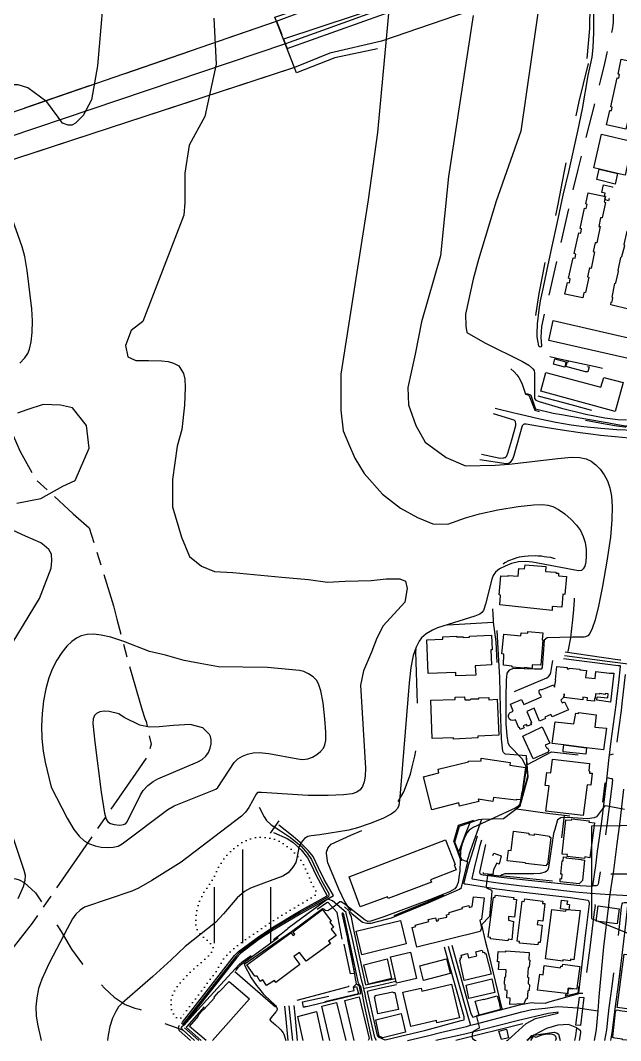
# Model space of a CAD drawing. Header units: millimetres. Extents: x 198785 to 203305, y 542885 to 545889.
# Drawn here: x 200051 to 200371, y 542885 to 543429 of the extents above; entities that cross this region are included whole.
import ezdxf

# ---------------------------------------------------------------- set-up
doc = ezdxf.new("R2010")
doc.units = ezdxf.units.MM
for name, pattern in [('DOTTED_25K', [2.5, 0, -2.5]), ('FENCE_25K', [54.3, 28.7, -9.2, -16.4]), ('HIDDEN_BULD_25K', [28.8, 18.4, -10.4]), ('HIDDEN_EMBANKMENT_25K', [28.8, 18.4, -10.4]), ('HIDDEN_EMD_25K', [50.97, 33.12, -5.36, 7.13, -5.36]), ('HIDDEN_IN_25K', [56.5, 36.5, -20]), ('HIDDEN_SORO_25K', [40.1, 25.4, -14.7])]:
    doc.linetypes.add(name, pattern=pattern)
for name, color, linetype in [('A0013114', 253, 'Continuous'), ('A0013117', 253, 'Continuous'), ('A0013118', 253, 'Continuous'), ('A0023119', 253, 'Continuous'), ('A0023214', 253, 'Continuous'), ('A0023217', 253, 'Continuous'), ('A0033324', 253, 'Continuous'), ('A0043325', 253, 'Continuous'), ('A0110020', 253, 'Continuous'), ('B0014111', 253, 'Continuous'), ('B0014112', 253, 'Continuous'), ('B0014113', 253, 'Continuous'), ('B0014115', 253, 'Continuous'), ('B0014116', 253, 'Continuous'), ('B0014611', 253, 'Continuous'), ('B0024120', 253, 'Continuous'), ('C0062243', 253, 'Continuous'), ('C0076117', 253, 'Continuous'), ('C0523121', 253, 'Continuous'), ('D0015212', 253, 'Continuous'), ('D0025111', 253, 'Continuous'), ('E0022112', 253, 'Continuous'), ('F0017111', 253, 'Continuous'), ('F0017114', 253, 'Continuous'), ('F0037222', 253, 'Continuous'), ('F0037223', 253, 'Continuous'), ('F0047224', 253, 'Continuous'), ('G0018117', 253, 'Continuous')]:
    doc.layers.add(name, color=color, linetype=linetype)

# ---------------------------------------------------------------- blocks, each defined once
blk = doc.blocks.new('B0014611')
at = {"layer": 'B0014611'}
blk.add_lwpolyline([(-30.95, -23.84), (0, -36.34), (31.55, -23.84), (31.55, 26.16), (-30.95, 25.41)], close=True, dxfattribs=at)
for points in [[(0, 15.91), (0, -17.6)], [(-20.65, 0), (19.64, 0)]]:
    blk.add_lwpolyline(points, dxfattribs=at)
blk = doc.blocks.new('D0015212')
at = {"layer": 'D0015212'}
for p, q in [((-0.39, -20.29), (-0.39, 29.71)), ((-15.39, -20.29), (-15.39, 9.71)), ((14.61, -20.29), (14.61, 9.71))]:
    blk.add_line(p, q, dxfattribs=at)

msp = doc.modelspace()

# ---------------------------------------------------------------- linework, layer by layer
at = {"layer": 'A0013114'}
for points in [[(200372.14, 543460.86), (200370.39, 543461.26), (200368.64, 543461.17), (200365.6, 543460.64), (200289.58, 543434.02), (200243.44, 543418.34), (200216, 543411.79), (200197.13, 543404.3), (200000, 543339.63)], [(200000, 543364.19), (200187.49, 543428.95), (200271.75, 543460.63)], [(200355.75, 542967.72), (200356.09, 542967.77), (200357.61, 542978.71), (200358.59, 542986.26), (200359.49, 542992.18), (200360.87, 543002.19), (200363.36, 543022.73), (200364.59, 543034.6), (200365.9, 543045.01), (200366.92, 543052.8), (200368.63, 543065.52), (200368.72, 543066.28), (200369.88, 543076.31), (200370.8, 543084.71), (200370.85, 543085.14)], [(200348.34, 542910.22), (200348.56, 542910.81), (200352.01, 542939.72), (200354.28, 542958.28), (200354.24, 542958.81), (200354.17, 542959.15), (200353.97, 542959.57), (200353.71, 542959.86)], [(200375.16, 542959.09), (200374.72, 542958.93), (200373.26, 542945.74), (200371.5, 542930.83), (200369.62, 542915.16), (200368.49, 542907.31), (200367.77, 542902.32), (200366.43, 542890.68), (200365.58, 542885.31)], [(200346.54, 542885.31), (200347.02, 542887.92), (200347.58, 542892.18)]]:
    msp.add_lwpolyline(points, dxfattribs=at)
at = {"layer": 'A0013117'}
for points in [[(200341.38, 543092.57), (200360.75, 543089.79), (200370.51, 543088.35), (200370.98, 543088.35)], [(200370.85, 543085.14), (200369.6, 543085.18), (200340.47, 543088.83)], [(200353.71, 542959.86), (200353.51, 542960.1), (200344.15, 542961.38), (200328.62, 542963.25), (200314.64, 542964.79), (200304.87, 542966.07), (200288.24, 542968.64), (200287.82, 542968.71), (200287.35, 542969.11), (200289.94, 542979.37), (200292.61, 542987.74), (200294.58, 542994.41)], [(200298.89, 542989.82), (200295.62, 542975.09), (200295.78, 542974.47), (200296.11, 542974.24), (200296.34, 542974.08), (200296.73, 542973.92), (200297.67, 542973.71), (200308.85, 542972.35), (200321.84, 542970.89), (200339.03, 542969.02), (200349.42, 542967.96), (200355.75, 542967.72)], [(200238.42, 542885.31), (200234.42, 542904.28), (200233.09, 542910.92), (200232.44, 542914.15), (200231.38, 542915.6), (200231.16, 542915.94), (200225.96, 542940.84), (200223.31, 542952.51), (200223.13, 542952.95), (200222.71, 542953.59)], [(200226.09, 542953.74), (200226.8, 542952.52), (200227.21, 542951.35), (200227.51, 542950.12), (200228.93, 542942.76), (200233.72, 542920.65), (200234.94, 542914.98), (200241.59, 542916.46), (200250.72, 542918.48)], [(200251.48, 542915.06), (200242.35, 542913.04), (200235.77, 542911.57), (200241.09, 542888.03), (200241.6, 542887.31), (200245.29, 542885.79), (200245.42, 542885.76), (200267.17, 542890.94), (200285.93, 542895.94), (200287.51, 542896.42), (200287.58, 542896.82), (200287.45, 542897.97), (200279.39, 542926.77), (200277.04, 542935.14)], [(200280.89, 542936.21), (200283.24, 542927.85), (200291.09, 542899.79), (200292.12, 542897.8), (200293.33, 542898.16), (200293.84, 542898.26), (200317.78, 542904.5), (200320.59, 542905.02), (200322.5, 542905.51), (200324.11, 542905.57), (200324.77, 542905.53), (200330.72, 542905.33), (200333.38, 542906.07), (200348.04, 542910.17), (200348.34, 542910.22)], [(200193.76, 542885.31), (200192.43, 542898.52), (200191.94, 542903.61)], [(200196.72, 542904.07), (200197.21, 542898.99), (200198.58, 542885.31)], [(200337.61, 542900.47), (200332.34, 542899.84), (200315.75, 542895.83), (200287.87, 542888.68), (200272.49, 542885.31)], [(200141.63, 542885.31), (200135.63, 542890.76), (200135.4, 542891.72), (200135.34, 542891.98), (200135.41, 542892.76), (200135.84, 542893.5)], [(200138.52, 542892.18), (200146.09, 542885.31)], [(200347.58, 542892.18), (200343.07, 542893.96)]]:
    msp.add_lwpolyline(points, dxfattribs=at)
at = {"layer": 'A0013118'}
for points in [[(200304.12, 543222.62), (200314.16, 543220.13), (200315.73, 543219.75), (200320.42, 543218.61), (200327.84, 543216.82), (200336.31, 543215.11), (200344.53, 543213.67), (200351.34, 543212.73), (200360.27, 543211.84), (200368.81, 543211.27), (200378.23, 543210.77), (200380.16, 543210.72), (200381.27, 543210.72), (200381.75, 543210.73), (200382.79, 543210.82), (200383.35, 543210.92), (200383.67, 543210.97), (200383.93, 543211.05), (200386.32, 543211.93), (200386.67, 543212.11)], [(200296.74, 543198.04), (200306.76, 543195.98), (200308.31, 543196.04), (200308.64, 543196.08), (200309.19, 543196.19), (200309.53, 543196.29), (200309.78, 543196.55), (200310.03, 543196.8), (200310.28, 543197.15), (200310.78, 543198.54), (200312.84, 543205.69), (200315.02, 543213.33), (200315.1, 543213.77), (200315.1, 543214.23), (200314.96, 543215.24), (200314.85, 543215.49), (200314.64, 543215.68), (200314.41, 543215.91), (200314.14, 543216.14), (200303.11, 543219.48)], [(200375.36, 543206.61), (200367.98, 543207.28), (200360.17, 543208.06), (200355.01, 543208.68), (200349.39, 543209.46), (200343.22, 543210.36), (200335.18, 543211.62), (200326.66, 543212.98), (200320.62, 543214.07), (200319.87, 543214.05), (200319.43, 543213.98), (200319.11, 543213.84), (200318.73, 543213.5), (200318.42, 543213.06), (200317.2, 543208.72), (200313.95, 543197.3), (200313.39, 543195.77), (200312.34, 543194.03), (200311.96, 543193.5), (200311.54, 543193.25), (200311.18, 543193.08), (200310.53, 543192.9), (200309.82, 543192.81), (200295.82, 543195.03)], [(200310.13, 542885.31), (200310.76, 542885.57), (200312.74, 542887.24), (200320.62, 542894.46), (200325.62, 542897.1), (200337.41, 542899.86), (200337.61, 542900.47)], [(200343.07, 542893.96), (200337.52, 542893.45), (200331.42, 542891.8), (200324.6, 542888.26), (200320.86, 542885.31)]]:
    msp.add_lwpolyline(points, dxfattribs=at)
at = {"layer": 'A0023119', "linetype": 'HIDDEN_SORO_25K', "flags": 128}
for points in [[(200042.07, 542972.29), (200044.82, 542972.13), (200046.21, 542971.91), (200048.55, 542971.48), (200050.32, 542971), (200052.97, 542969.53), (200059.12, 542964.08), (200065.32, 542954.78), (200072.69, 542943.56), (200078.33, 542934), (200084.18, 542926.03), (200090.38, 542919.07), (200095.92, 542913.31), (200101.04, 542908.38), (200106.84, 542904.61), (200112, 542902.63), (200114.25, 542902.11), (200116.2, 542901.46), (200119.27, 542900.38), (200121.96, 542898.56), (200126.6, 542894.89), (200135.4, 542891.72)], [(200155.88, 542913.05), (200167.42, 542925.7), (200169.26, 542927.34), (200174.58, 542930.96), (200190, 542942.21), (200193.62, 542945.16)], [(200135.4, 542891.72), (200137.73, 542890.88)]]:
    msp.add_lwpolyline(points, dxfattribs=at)
at = {"layer": 'A0023214'}
for points in [[(200386.36, 543487.55), (200371.15, 543481.49), (200192.26, 543416.76), (200000, 543351.91), (200000, 543351.91)], [(200372.36, 543019.32), (200370.41, 543002.09), (200368.85, 542990.23), (200367.03, 542976.03), (200365.73, 542966.96), (200365.21, 542963.29), (200364.66, 542959.47), (200364.35, 542957.26), (200361.76, 542935.27), (200359.36, 542908.63), (200358.68, 542901.09), (200357.81, 542891.37), (200357.7, 542890.2), (200356.86, 542885.31)]]:
    msp.add_lwpolyline(points, dxfattribs=at)
at = {"layer": 'A0023217'}
for points in [[(200340.93, 543090.7), (200365.18, 543087.48), (200370.91, 543086.71), (200381.35, 543085.31)], [(200296.73, 542992.11), (200295.75, 542988.78), (200292.78, 542977.23), (200291.56, 542971.79), (200291.8, 542971.59), (200292.01, 542971.56), (200297.13, 542970.75), (200299.4, 542970.36), (200306.86, 542969.21), (200318.24, 542967.84), (200325.23, 542967.07), (200346.78, 542964.67), (200354.76, 542963.9), (200365.21, 542963.29), (200375.67, 542962.69), (200404.86, 542959.16), (200405.22, 542959.12), (200408.62, 542958.64)], [(200224.57, 542953.67), (200217.33, 542959.88), (200215.34, 542960.62), (200214.85, 542960.7), (200214.74, 542960.64), (200214.57, 542960.57), (200193.62, 542945.16)], [(200234.06, 542913), (200233.7, 542914.47), (200233.67, 542914.56), (200232.73, 542917.67), (200227.45, 542941.8), (200224.7, 542953.12), (200224.57, 542953.67)], [(200278.97, 542935.68), (200281.31, 542927.31), (200289.77, 542897.09), (200290.93, 542893.53)], [(200155.88, 542913.05), (200148.55, 542905.12), (200138.23, 542893.48), (200137.21, 542892.83)], [(200251.1, 542916.77), (200241.97, 542914.75), (200235.35, 542913.28), (200234.06, 542913)], [(200240.87, 542885.31), (200239.85, 542887), (200236.87, 542900.11), (200235.09, 542907.93), (200234.55, 542910.95), (200234.48, 542911.27), (200234.06, 542913)], [(200196.17, 542885.31), (200194.82, 542898.75), (200194.33, 542903.84)], [(200290.93, 542893.53), (200293.37, 542894.11), (200318.33, 542900.7), (200323.5, 542901.9), (200330.77, 542902.68), (200337.44, 542903.47), (200348.03, 542902.76), (200358.68, 542901.09)], [(200143.86, 542885.31), (200137.73, 542890.88), (200136.98, 542891.56), (200136.85, 542892.09), (200136.87, 542892.3), (200137.21, 542892.83)], [(200257.3, 542885.31), (200267.96, 542887.79), (200275.66, 542889.72), (200288.76, 542892.83), (200290.93, 542893.53)]]:
    msp.add_lwpolyline(points, dxfattribs=at)
at = {"layer": 'A0033324', "linetype": 'HIDDEN_IN_25K', "flags": 128}
for points in [[(200366.94, 543038.09), (200364.96, 543037.51), (200365.9, 543045.01), (200366.92, 543052.8), (200368.63, 543065.52), (200368.72, 543066.28), (200369.88, 543076.31), (200370.8, 543084.74), (200372.91, 543084.65), (200373.52, 543084.63), (200373.69, 543084.42), (200373.75, 543084.1), (200372.86, 543075.97), (200371.61, 543065.15), (200371.1, 543061.4), (200369.89, 543052.41), (200368.87, 543044.63), (200368.2, 543039.25), (200367.74, 543038.55), (200366.94, 543038.09)], [(200357.86, 542967.88), (200356.09, 542967.77), (200357.61, 542978.71), (200358.59, 542986.26), (200359.49, 542992.18), (200360.87, 543002.19), (200363.36, 543022.73), (200363.65, 543025.57), (200365.74, 543025.15), (200366.3, 543025.04), (200366.44, 543024.75), (200366.56, 543024.45), (200366.14, 543020.92), (200363.47, 543000.1), (200362.97, 542996.59), (200359.18, 542969.78), (200359, 542968.7), (200358.8, 542968.34), (200358.64, 542968.16), (200358.34, 542968.02), (200357.86, 542967.88)], [(200350.73, 542910.41), (200348.4, 542910.38), (200348.56, 542910.81), (200352.01, 542939.72), (200354.28, 542958.28), (200354.24, 542958.81), (200354.17, 542959.15), (200353.97, 542959.57), (200353.7, 542959.87), (200355.86, 542959.02), (200356.37, 542958.82), (200356.66, 542958.52), (200356.92, 542958.22), (200357.22, 542957.64), (200357.28, 542957.28), (200356.7, 542952.46), (200354.46, 542934.86), (200351.38, 542910.73), (200351.18, 542910.63), (200350.73, 542910.41)], [(200362.55, 542885.31), (200363.46, 542891.09), (200364.25, 542898), (200364.79, 542902.71), (200366.65, 542915.55), (200368.52, 542931.18), (200370.28, 542946.08), (200371.44, 542956.52), (200371.66, 542958.28), (200371.99, 542958.69), (200372.73, 542958.99), (200374.72, 542958.93), (200373.26, 542945.74), (200371.5, 542930.83), (200369.62, 542915.16), (200368.49, 542907.31), (200367.77, 542902.32), (200366.43, 542890.68), (200365.58, 542885.31)], [(200346.53, 542885.31), (200347.02, 542887.92), (200347.58, 542892.18), (200349.41, 542890.91), (200349.53, 542890.1), (200349.49, 542889.44), (200348.87, 542885.31)]]:
    msp.add_lwpolyline(points, dxfattribs=at)
at = {"layer": 'A0043325'}
for points in [[(200370.14, 542955.53), (200369.1, 542947.55), (200357.94, 542949.05), (200358.97, 542957.1), (200370.14, 542955.53)], [(200351.21, 542908.21), (200349.59, 542893.43), (200347.04, 542893.59), (200348.98, 542908.43), (200351.21, 542908.21)]]:
    msp.add_lwpolyline(points, dxfattribs=at)
at = {"layer": 'A0110020', "linetype": 'HIDDEN_IN_25K', "flags": 128}
msp.add_lwpolyline([(200000, 543364.19), (200000, 543364.19), (200187.49, 543428.95), (200197.13, 543404.3), (200000, 543339.63), (200000, 543339.63)], dxfattribs=at)
at = {"layer": 'B0014111'}
for points in [[(200377.26, 543364.81), (200373.31, 543346.78), (200369.28, 543347.74), (200359.57, 543350.06), (200356.54, 543350.79), (200360.78, 543368.63), (200377.26, 543364.81)], [(200369.28, 543347.72), (200368.05, 543342), (200358.13, 543344.42), (200359.54, 543349.94), (200369.28, 543347.72)], [(200330.96, 543241.61), (200360.39, 543233.68), (200361.94, 543239), (200372.26, 543236.24), (200368.04, 543220.79), (200328.36, 543231.68), (200330.96, 543241.61)], [(200352.63, 543041.49), (200345.92, 543042.34), (200340.62, 543043.01), (200334.49, 543043.79), (200335.93, 543055.33), (200346.01, 543054.23), (200347.01, 543059.95), (200347.01, 543059.97), (200347.05, 543059.97), (200348.41, 543059.76), (200348.45, 543060.27), (200357.95, 543058.97), (200357.23, 543052.43), (200359.21, 543052.26), (200363.34, 543051.91), (200361.84, 543040.32), (200352.63, 543041.49)], [(200332.27, 543039.18), (200324.25, 543035.56), (200318.79, 543047.6), (200329, 543052.65), (200333.12, 543043.88), (200330.75, 543042.77), (200331.39, 543041.44), (200331.92, 543041.41), (200332.58, 543040), (200332.27, 543039.18)], [(200352.63, 543041.49), (200352.29, 543038.01), (200340.2, 543039.26), (200340.32, 543040.36), (200340.62, 543043.01), (200345.92, 543042.34), (200352.63, 543041.49)], [(200354.38, 543029.07), (200354.22, 543027.92), (200355.74, 543027.85), (200355.08, 543021.49), (200353.13, 543021.63), (200351.01, 543005.29), (200331.1, 543007.72), (200332.74, 543021.16), (200330.75, 543021.26), (200331.58, 543028.24), (200333.71, 543028.02), (200334.61, 543035.47), (200354.35, 543033.07), (200353.89, 543029.08), (200354.38, 543029.07)], [(200351.59, 542981.57), (200350.49, 542970.66), (200348.81, 542968.83), (200338.63, 542970.01), (200338.74, 542971.68), (200339.61, 542971.65), (200339.82, 542974.05), (200339.04, 542974.14), (200339.7, 542981.17), (200340.23, 542981.19), (200340.48, 542983.22), (200341.81, 542983.1), (200341.78, 542982.85), (200350.11, 542981.96), (200350.13, 542981.7), (200351.59, 542981.57)], [(200334.25, 542955.15), (200341.74, 542954.36), (200341.83, 542955.13), (200349.36, 542954.63), (200346.01, 542928.41), (200344.19, 542928.67), (200344.11, 542927.84), (200340.18, 542928.29), (200340.02, 542927.63), (200330.93, 542928.93), (200334.25, 542955.15)], [(200399.62, 542927.86), (200396.77, 542906.24), (200394, 542906.46), (200393.61, 542903.74), (200387.96, 542904.42), (200387.37, 542900.55), (200369.05, 542903.04), (200372.79, 542931.32), (200399.62, 542927.86)], [(200340.08, 542926.01), (200349.07, 542924.87), (200347.81, 542914.69), (200347.57, 542912.78), (200342.95, 542913.21), (200342.69, 542910.24), (200341.81, 542910.35), (200326.67, 542912.23), (200327.76, 542920.71), (200329.62, 542920.45), (200330.2, 542925.27), (200338.87, 542924.16), (200338.95, 542924.94), (200339.9, 542924.94), (200340.08, 542926.01)], [(200305.15, 542909.12), (200306.3, 542905.15), (200306.27, 542904.33), (200306.96, 542901.84), (200295.52, 542898.87), (200293.42, 542906.28), (200297.75, 542907.4), (200297.96, 542907.24), (200305.15, 542909.12)], [(200376.27, 542885.31), (200371.93, 542885.71), (200371.9, 542886.1), (200367.88, 542886.59), (200367.16, 542886.73), (200366.81, 542886.93), (200366.67, 542887.37), (200368.23, 542900.68), (200368.46, 542901.31), (200368.72, 542901.53), (200369.21, 542901.72), (200370.45, 542901.44), (200383.4, 542899.6), (200384.01, 542899.45), (200384.23, 542899.11), (200384.3, 542898.75), (200382.8, 542885.52), (200382.74, 542885.31)]]:
    msp.add_lwpolyline(points, dxfattribs=at)
at = {"layer": 'B0014112'}
msp.add_lwpolyline([(200256.23, 542889.73), (200244.14, 542886.74), (200242.28, 542887.66), (200240.38, 542896.45), (200254.03, 542899.84), (200256.23, 542889.73)], dxfattribs=at)
at = {"layer": 'B0014113'}
for points in [[(200331.04, 543138.17), (200330.91, 543135.45), (200336.13, 543135.11), (200336.63, 543134.59), (200337.85, 543134.55), (200337.83, 543133.16), (200342, 543132.85), (200341.11, 543123.24), (200340.15, 543123.29), (200339.54, 543116.39), (200334.5, 543116.71), (200334.37, 543114.69), (200306.52, 543117.63), (200306.82, 543122.9), (200306.23, 543122.97), (200306.99, 543133.12), (200311.05, 543132.96), (200311.03, 543133.3), (200316.36, 543133.04), (200316.67, 543137.11), (200319.73, 543136.94), (200319.95, 543138.94), (200331.04, 543138.17)], [(200329.41, 543102.84), (200329.09, 543099.05), (200329.45, 543098.99), (200328.42, 543085.45), (200323.75, 543085.75), (200323.68, 543083.76), (200319.72, 543084.29), (200319.63, 543083.96), (200313.09, 543084.39), (200313.14, 543084.98), (200308.41, 543085.48), (200308.66, 543091.35), (200307.56, 543091.55), (200308.63, 543102.01), (200317.74, 543101.08), (200317.88, 543102.77), (200321.53, 543102.5), (200321.53, 543103.53), (200329.41, 543102.84)], [(200342.37, 543083.64), (200343.38, 543083.54), (200343.43, 543083.99), (200349.2, 543083.39), (200349.18, 543083.04), (200352.68, 543082.7), (200352.22, 543078.91), (200357.29, 543078.4), (200357.69, 543082.18), (200364.98, 543081.3), (200367.19, 543081.23), (200365.48, 543065.86), (200358.26, 543066.82), (200358.48, 543068.62), (200364.02, 543068.11), (200364.22, 543070.28), (200362.7, 543070.41), (200362.65, 543069.94), (200359.64, 543070.35), (200359.6, 543070.07), (200357.59, 543070.27), (200357.36, 543067.75), (200357.04, 543067.78), (200356.94, 543066.36), (200353.14, 543066.73), (200353.23, 543068.06), (200350.81, 543068.37), (200350.67, 543067), (200340.89, 543068.33), (200340.99, 543070.11), (200340.63, 543070.13), (200340.39, 543068.25), (200339.08, 543066.89), (200339.71, 543065.44), (200340.93, 543066.01), (200343.1, 543061.7), (200334.46, 543058.02), (200333.74, 543059.25), (200330.56, 543057.86), (200330.89, 543057), (200327.59, 543055.65), (200324.81, 543062.5), (200320.99, 543060.89), (200323.38, 543054.93), (200322.91, 543054.74), (200323.32, 543053.87), (200321.23, 543052.94), (200320.82, 543053.92), (200319.02, 543053.1), (200319.45, 543052.18), (200317.36, 543051.22), (200317, 543052.24), (200316.7, 543052.06), (200314.94, 543056.42), (200314.4, 543056.19), (200313.37, 543055.99), (200312.33, 543056.2), (200311.6, 543056.76), (200311.11, 543057.84), (200311.09, 543058.75), (200311.46, 543059.69), (200312.08, 543060.26), (200312.84, 543060.71), (200313.57, 543060.91), (200312.14, 543064.75), (200318.13, 543067.28), (200319.35, 543064.61), (200328.69, 543068.54), (200328.17, 543069.71), (200327.61, 543070.46), (200327.41, 543071.35), (200327.54, 543071.99), (200327.89, 543072.32), (200328.46, 543072.49), (200329.05, 543072.54), (200335.09, 543075.01), (200335.71, 543073.84), (200336.41, 543077.74), (200336.11, 543077.76), (200336.91, 543084.86), (200342.39, 543084.23), (200342.37, 543083.64)], [(200344.88, 543003.61), (200354.18, 543002.49), (200354.02, 543001.78), (200356.96, 543001.46), (200354.49, 542982.85), (200351.77, 542983.25), (200351.65, 542982.46), (200342.41, 542983.54), (200342.53, 542984.49), (200339.66, 542984.81), (200341.78, 543003.05), (200344.79, 543002.82), (200344.88, 543003.61)], [(200298.15, 542961.44), (200296.8, 542949.92), (200295.86, 542949.59), (200296.78, 542945.2), (200296, 542943.48), (200262.27, 542935.17), (200259.85, 542945.7), (200261.73, 542946.17), (200261.45, 542946.93), (200268.6, 542948.78), (200268.31, 542949.88), (200272.22, 542950.77), (200272.71, 542949.01), (200273.86, 542949.34), (200273.78, 542950.17), (200278.31, 542951.2), (200278.05, 542952.38), (200279.6, 542952.81), (200279.45, 542953.54), (200286.61, 542955.72), (200286.43, 542956.51), (200290, 542957.26), (200290.1, 542956.34), (200291.85, 542956.81), (200292.43, 542961.96), (200298.15, 542961.44)], [(200304.13, 542962.84), (200313.91, 542961.57), (200313.85, 542960.68), (200315.34, 542960.47), (200314.27, 542951.13), (200311.2, 542951.54), (200311.08, 542949.44), (200313.73, 542948.83), (200312.9, 542939.12), (200310.93, 542939.47), (200310.71, 542938.52), (200301.52, 542939.58), (200301.51, 542940.29), (200300.24, 542940.4), (200303.16, 542961.83), (200303.9, 542961.67), (200304.13, 542962.84)], [(200329.45, 542959.61), (200329.28, 542958.49), (200330.43, 542958.42), (200329.51, 542949.04), (200326.78, 542949.34), (200326.35, 542947.16), (200329.1, 542946.83), (200327.96, 542937.54), (200326.89, 542937.65), (200326.73, 542936.34), (200316.92, 542937.26), (200317.08, 542938.19), (200315.79, 542938.38), (200318.49, 542959.67), (200319.53, 542959.53), (200319.81, 542960.93), (200329.45, 542959.61)], [(200256.69, 542936.86), (200233.03, 542931.08), (200229.93, 542943.61), (200253.65, 542949.39), (200256.69, 542936.86)], [(200248.87, 542918.5), (200236.55, 542915.47), (200233.99, 542925.7), (200246.56, 542928.97), (200248.87, 542918.5)], [(200262.08, 542918.36), (200251.5, 542915.86), (200248.27, 542930.05), (200258.9, 542932.53), (200262.08, 542918.36)], [(200280.11, 542921.13), (200265.79, 542917.31), (200263.89, 542925.12), (200278.07, 542928.82), (200280.11, 542921.13)], [(200297.17, 542933.54), (200297.52, 542932.3), (200298.32, 542932.5), (200298.59, 542931.61), (200299.15, 542931.73), (200301.9, 542920.75), (200287.54, 542917.28), (200285.16, 542928.28), (200285.63, 542928.39), (200285.33, 542929.36), (200286.29, 542929.59), (200285.83, 542930.88), (200289.22, 542931.7), (200289.8, 542929.39), (200294.24, 542930.44), (200293.67, 542932.68), (200297.17, 542933.54)], [(200309.77, 542933.12), (200322.19, 542932.2), (200322.03, 542928.46), (200322.43, 542928.19), (200322.16, 542924.42), (200321.64, 542924.13), (200321.31, 542919.07), (200321.77, 542919.01), (200321.69, 542915.68), (200322.25, 542914.96), (200322.19, 542912.24), (200321.44, 542911.72), (200321.13, 542907.54), (200320.36, 542907.44), (200319.28, 542904.96), (200311.82, 542904.6), (200312.06, 542908.01), (200310.26, 542908.11), (200310.46, 542912.04), (200309.28, 542912.11), (200309.43, 542915.05), (200308.93, 542915.43), (200309.17, 542919.07), (200309.81, 542919.41), (200309.98, 542923.01), (200305.84, 542923.23), (200306.1, 542927.26), (200305.25, 542927.38), (200305.6, 542932.75), (200309.77, 542932.62), (200309.77, 542933.12)], [(200303.89, 542910.98), (200289.97, 542907.8), (200288.55, 542914.8), (200302.34, 542918.19), (200303.89, 542910.98)], [(200150.08, 542885.31), (200141.21, 542892.74), (200145.96, 542898.42), (200145.75, 542898.74), (200148.47, 542901.8), (200148.81, 542901.87), (200154.4, 542908.05), (200154.29, 542908.44), (200156.86, 542911.38), (200157.2, 542911.5), (200162.34, 542916.77), (200173.16, 542907.61)], [(200280.74, 542915.39), (200284.99, 542897.47), (200272.97, 542894.82), (200272.79, 542895.97), (200259.12, 542892.8), (200254.83, 542911.09), (200264.64, 542913.3), (200264.99, 542911.61), (200280.74, 542915.39)], [(200173.16, 542907.61), (200153.38, 542885.31)], [(200228.92, 542885.31), (200223.91, 542906.62), (200231.56, 542908.59), (200236.96, 542886.37), (200236.4, 542885.31)], [(200249.45, 542911.37), (200249.76, 542910.88), (200250.56, 542911), (200252.54, 542901.87), (200241.52, 542899.53), (200239.76, 542908.61), (200240.11, 542908.69), (200240.13, 542909.38), (200249.45, 542911.37)], [(200215.91, 542885.31), (200211.6, 542903.68), (200219.49, 542905.55), (200224.45, 542885.31)], [(200201.64, 542885.31), (200198.84, 542898.18), (200208.88, 542900.8), (200212.2, 542885.31)]]:
    msp.add_lwpolyline(points, dxfattribs=at)
at = {"layer": 'B0014115'}
for points in [[(200381.85, 543406.33), (200373.59, 543371.28), (200363.28, 543373.57), (200365.12, 543381.31), (200366.03, 543381.26), (200366.34, 543383.1), (200365.65, 543383.28), (200369.01, 543398.65), (200369.97, 543398.6), (200370.25, 543400.53), (200369.61, 543400.7), (200371.27, 543408.61), (200381.85, 543406.33)], [(200362.9, 543332.31), (200361.12, 543324.04), (200360.25, 543324.04), (200359.24, 543319.49), (200359.99, 543319.35), (200358.14, 543310.68), (200357.29, 543310.67), (200356.25, 543306.08), (200356.96, 543305.92), (200355.13, 543297.11), (200354.25, 543297.36), (200353.2, 543292.68), (200353.88, 543292.48), (200352.18, 543284.19), (200351.34, 543284.1), (200350.77, 543281.32), (200341.2, 543283.41), (200342.52, 543289.61), (200343.61, 543289.35), (200344.06, 543291.58), (200343.15, 543291.87), (200345.66, 543302.76), (200346.69, 543302.56), (200347.03, 543304.75), (200346.14, 543305.06), (200348.63, 543316.08), (200349.68, 543315.85), (200350.06, 543318.16), (200349.29, 543318.35), (200351.67, 543329.25), (200352.57, 543329.1), (200353.08, 543331.2), (200352.27, 543331.46), (200353.51, 543337.37), (200362.79, 543335.37), (200362.15, 543332.54), (200362.9, 543332.31)], [(200385.8, 543318.9), (200375.88, 543275.2), (200365.66, 543277.72), (200365.88, 543279.01), (200366.36, 543279.49), (200366.67, 543281.39), (200366.39, 543281.76), (200367.78, 543289.04), (200368.3, 543289.33), (200369.82, 543295.46), (200369.52, 543295.97), (200370.98, 543302.97), (200371.52, 543303.37), (200373.06, 543309.35), (200372.74, 543309.88), (200374.32, 543316.93), (200374.98, 543317.54), (200375.69, 543321.18), (200385.8, 543318.9)], [(200384.31, 543258), (200381.98, 543247.49), (200332.67, 543258.68), (200334.92, 543269.22), (200384.31, 543258)], [(200302.09, 543101.54), (200302.46, 543093.66), (200301.69, 543093.67), (200302.07, 543085.61), (200293.45, 543085.24), (200293.71, 543080.17), (200283.14, 543079.8), (200283, 543081.63), (200268.36, 543081), (200267.69, 543098.93), (200276.19, 543099.42), (200276.16, 543100.55), (200283.38, 543100.9), (200283.44, 543100.6), (200286.96, 543100.64), (200287.03, 543100.3), (200290.37, 543100.36), (200290.35, 543101.05), (200302.09, 543101.54)], [(200287.71, 543068.61), (200287.83, 543066.96), (200290.74, 543066.98), (200291.16, 543067.55), (200295.36, 543067.58), (200295.37, 543068.1), (200300.58, 543068.24), (200300.74, 543067.07), (200305.11, 543067.3), (200305.94, 543048.17), (200294.8, 543047.66), (200294.84, 543046.73), (200281.77, 543046.13), (200281.76, 543046.76), (200270.46, 543046.47), (200269.81, 543066.83), (200282.76, 543067.23), (200282.77, 543068.4), (200287.71, 543068.61)], [(200320.25, 543030.89), (200318.46, 543017.91), (200318.21, 543017.92), (200317.53, 543013.61), (200315.24, 543013.93), (200315.2, 543013.44), (200303.13, 543014.98), (200302.83, 543012.85), (200294.96, 543014.14), (200295.26, 543012.87), (200285.1, 543010.33), (200284.59, 543012.17), (200270.26, 543008.3), (200265.76, 543025.9), (200274.09, 543028.06), (200273.7, 543029.98), (200289.75, 543033.89), (200289.74, 543034.39), (200296.52, 543034.46), (200296.56, 543035.86), (200312.11, 543033.57), (200311.94, 543032.17), (200320.25, 543030.89)], [(200322.01, 542995.27), (200324.98, 542994.9), (200325.06, 542995.52), (200333.04, 542994.33), (200333.02, 542993.7), (200333.67, 542993.61), (200331.99, 542979.28), (200331.39, 542979.3), (200331.29, 542978.49), (200320.33, 542979.66), (200319.98, 542980.06), (200310.41, 542981.22), (200311.08, 542986.8), (200312.54, 542986.74), (200313.72, 542996.93), (200322.05, 542996), (200322.01, 542995.27)], [(200270.15, 542969.82), (200247.09, 542961.08), (200246.74, 542961.95), (200232.03, 542956.59), (200226.25, 542972.63), (200277.65, 542992.36), (200282.74, 542979.27), (200282.11, 542979.05), (200283.25, 542976.3), (200269.62, 542971.03), (200270.15, 542969.82)], [(200216.69, 542944.76), (200219.27, 542941.42), (200215.25, 542938.37), (200216.2, 542937.12), (200203.36, 542927.72), (200199.8, 542932.28), (200196.73, 542930.23), (200199.92, 542925.84), (200187.22, 542916.27), (200186.41, 542917.43), (200182.22, 542914.72), (200180.15, 542917.65), (200178.87, 542916.9), (200177.2, 542919.59), (200175.98, 542919.72), (200171.68, 542925.72), (200195.13, 542942.85), (200196.38, 542941.35), (200197.27, 542942.14), (200196.17, 542943.26), (200212.09, 542955.14), (200216.71, 542949.08), (200215.95, 542948.38), (200217.95, 542945.84), (200216.69, 542944.76)], [(200323.07, 542885.31), (200324.45, 542887.68), (200325.74, 542887.06), (200326.76, 542887.54), (200328.95, 542888.36), (200331.51, 542888.88), (200333.23, 542888.95), (200334.43, 542888.78), (200335.44, 542888.39), (200336.11, 542887.66)], [(200336.11, 542887.66), (200336.41, 542886.79), (200336.47, 542886.32), (200336.35, 542885.75), (200336.09, 542885.31)]]:
    msp.add_lwpolyline(points, dxfattribs=at)
at = {"layer": 'B0014116', "linetype": 'HIDDEN_BULD_25K', "flags": 128}
for points in [[(200364.73, 543334.36), (200364.43, 543333.19), (200362.52, 543333.8), (200362.9, 543335.49), (200362.29, 543335.61), (200362.58, 543337.25), (200360.86, 543337.57), (200361.84, 543341.62), (200366.6, 543340.57), (200365.04, 543334.36), (200364.73, 543334.36)], [(200341.76, 543247.32), (200341.15, 543244.49), (200335.18, 543245.97), (200335.8, 543248.87), (200341.76, 543247.32)], [(200354.12, 543244.64), (200353.48, 543242), (200352.25, 543242), (200341.7, 543244.74), (200342.5, 543247.49), (200354.12, 543244.64)], [(200307.16, 542983.85), (200306.23, 542979.33), (200304.97, 542979.92), (200303.08, 542976.63), (200302.85, 542973.82), (200297.75, 542974.21), (200297.95, 542975.33), (200303.4, 542985.28), (200307.16, 542983.85)], [(200343.69, 542957.83), (200343.29, 542955.09), (200338.8, 542955.49), (200339.34, 542960.24), (200342.54, 542959.92), (200342.2, 542958.08), (200343.69, 542957.83)], [(200229.01, 542921.16), (200226.89, 542920.83), (200222.53, 542941.72), (200224.76, 542942.18), (200229.01, 542921.16)], [(200231.2, 542910.22), (200201.91, 542903.21), (200201.42, 542905.95), (200228.85, 542912.01), (200228.52, 542913.59), (200230.1, 542914.16), (200231.2, 542910.22)], [(200348.54, 542914.55), (200348.1, 542910.64), (200341.55, 542908.95), (200341.8, 542910.3), (200342.72, 542910.19), (200343, 542913.16), (200347.59, 542912.76), (200347.82, 542914.69), (200348.54, 542914.55)], [(200311.14, 542886.75), (200307.33, 542885.96), (200306.08, 542890.31), (200309.99, 542891.33), (200311.14, 542886.75)]]:
    msp.add_lwpolyline(points, dxfattribs=at)
at = {"layer": 'B0024120', "linetype": 'FENCE_25K', "flags": 128}
for points in [[(200353.11, 543409.06), (200354.53, 543425.11), (200354.71, 543439.8), (200346.55, 543440.01)], [(200353.57, 543406.42), (200350.88, 543395.56), (200348.64, 543386.13), (200345.17, 543369.5), (200343.84, 543362.89), (200342.43, 543356.93), (200340.61, 543348.11), (200337.52, 543331.36), (200335.34, 543321.58), (200330.81, 543301.66), (200329.14, 543292.81), (200327.28, 543283.75), (200325.72, 543273.18), (200324.98, 543268.03), (200324.68, 543264.02), (200324.71, 543261.9), (200324.86, 543260.32), (200325.33, 543258.5), (200326.79, 543255.71), (200328.2, 543253.63), (200329.6, 543252.03), (200330.81, 543250.89), (200332.08, 543250.44), (200339.16, 543248.75), (200359.1, 543244.38), (200368.14, 543242.39), (200377.26, 543240.66), (200387.86, 543238.63)], [(200312.45, 543243.55), (200314.18, 543241.85), (200315.67, 543240.34), (200316.68, 543238.95), (200318.19, 543235.91), (200320.29, 543229.95), (200321.48, 543229.67), (200321.73, 543229.48), (200321.96, 543229.32), (200322.1, 543229.18), (200325.14, 543221.43), (200335.44, 543218.81), (200335.36, 543219.1), (200343.43, 543217.75), (200362.63, 543214.2), (200368.82, 543213.14), (200373.15, 543212.64), (200373.62, 543212.65), (200373.72, 543212.69), (200375.07, 543214.01)], [(200343, 543092.84), (200344.3, 543100.13), (200344.96, 543105.15), (200345.46, 543109.67), (200345.98, 543115.24), (200346.34, 543120.31), (200346.36, 543124.36), (200346.19, 543127.9), (200345.94, 543130.65), (200345.33, 543133.39), (200343.86, 543136.66), (200341.39, 543139.46), (200338.03, 543141.67), (200335.34, 543142.45), (200333.63, 543142.86), (200331.49, 543143.11), (200330.19, 543143.36), (200328.69, 543143.55), (200327, 543143.66), (200325.42, 543143.74), (200321.62, 543143.71), (200319.74, 543143.51), (200316.91, 543143.07), (200315.5, 543142.68), (200314.25, 543142.21), (200311.23, 543141.1), (200309.24, 543140.1), (200307.08, 543138.16), (200304.75, 543135.05), (200303.2, 543132.14), (200302.23, 543128.09), (200302.27, 543121.77), (200302.91, 543109.44), (200303.04, 543108.43), (200304.39, 543097.88), (200305.01, 543084.91), (200306.3, 543070.45), (200306.55, 543069.92), (200307.49, 543069.39), (200308.54, 543069.34), (200309.21, 543069.4), (200314.75, 543071.62), (200331.62, 543078.83), (200332.62, 543079.61), (200333.26, 543080.53), (200333.64, 543081.58), (200334.97, 543089.48)], [(200214.85, 542979.95), (200214.08, 542985), (200214.11, 542985.66), (200214.36, 542986.49), (200214.63, 542987.12), (200214.94, 542987.98), (200216.71, 542990.03), (200227.06, 542994.78), (200238.94, 542999.95), (200244.38, 543003.01), (200248.05, 543006.47), (200250.58, 543009.77), (200255.35, 543018.05), (200258.88, 543027.41), (200259.85, 543031.22), (200261.23, 543036.97), (200262.51, 543043.1), (200262.78, 543052.18), (200262.48, 543070.65), (200261.95, 543087.31), (200261.84, 543092.68), (200261.91, 543097.81), (200262.12, 543099.68), (200262.6, 543101.62), (200265.2, 543104.5), (200269.18, 543106.34), (200303.04, 543108.43)], [(200321.33, 543032.49), (200334.14, 543039.38), (200360.47, 543036.11)], [(200214.7, 542980.3), (200214.85, 542979.95), (200220.5, 542966.23), (200223.95, 542959.11), (200226.09, 542955.83), (200228.83, 542952.96), (200231.5, 542950.72), (200233.57, 542949.04), (200235.02, 542948.62), (200236.3, 542948.53), (200237.39, 542948.55), (200238.85, 542948.68), (200248.18, 542951.19), (200254.54, 542953.87), (200267.14, 542958.96), (200277.37, 542963.33), (200284.35, 542966.6), (200285.06, 542967), (200285.5, 542967.42), (200288.51, 542979.13), (200288.53, 542979.7), (200288.51, 542980.18), (200288.26, 542980.37), (200285.99, 542981.38), (200285.74, 542981.55), (200282.29, 542990.69), (200282.08, 542991.44), (200284.51, 543000.16), (200292.94, 543003.01), (200295.42, 543003.83), (200308.06, 543004.3), (200308.39, 543004.32), (200316.99, 543010.75), (200317.24, 543010.92), (200318.92, 543017.08), (200321.46, 543026.31), (200320.67, 543036.18)], [(200315.37, 543008.94), (200333.16, 543006.41), (200340.91, 543005.54), (200360.22, 543003.39), (200362.7, 543022.72)], [(200306.03, 542973.43), (200313.84, 542972.64), (200336.47, 542970.35), (200336.9, 542970.39), (200340.91, 543005.54)], [(200198.56, 542906.92), (200225.89, 542914.12), (200226.73, 542915.23), (200226.82, 542915.83), (200226.89, 542916.65), (200219.92, 542953.57), (200215.06, 542958.91), (200214.71, 542958.93), (200214.26, 542958.84), (200168.21, 542925.39), (200166.79, 542923.9), (200165.28, 542922.17), (200139.69, 542892.75), (200139.45, 542892.44), (200147.31, 542885.31)], [(200165.28, 542922.17), (200187.78, 542902.53), (200182.67, 542896.72), (200189.55, 542891.44), (200191.25, 542888.98), (200192.01, 542886.98), (200192.34, 542885.31)]]:
    msp.add_lwpolyline(points, dxfattribs=at)
at = {"layer": 'C0062243'}
msp.add_lwpolyline([(200184.3, 542995.86), (200189, 543002.5)], dxfattribs=at)
at = {"layer": 'C0076117'}
for points in [[(200215.15, 542961.13), (200217.95, 542962.66), (200212.99, 542971.27), (200209.91, 542977.39), (200207.12, 542983.42), (200204.6, 542986.44), (200200.2, 542991), (200196.45, 542994.15), (200188.68, 543000.27)], [(200185.99, 542996.31), (200193.16, 542993.14), (200196.13, 542991.09), (200200.66, 542987.01), (200204.01, 542982.85), (200206.05, 542978.96), (200208.39, 542973.68), (200214.45, 542962.43)], [(200137.45, 542895.06), (200165.2, 542930.65), (200167.3, 542932.79), (200177.31, 542940.37), (200185.03, 542945.45), (200199.72, 542954.27), (200214.45, 542962.43)], [(200215.15, 542961.13), (200200.46, 542952.99), (200185.82, 542944.2), (200178.16, 542939.16), (200168.28, 542931.68), (200166.32, 542929.67), (200138.67, 542894.23)], [(200138.67, 542894.23), (200138.15, 542893.55), (200136.98, 542894.47), (200137.45, 542895.06)], [(200138.15, 542893.55), (200136.98, 542894.47)]]:
    msp.add_lwpolyline(points, dxfattribs=at)
at = {"layer": 'C0523121'}
msp.add_lwpolyline([(200193.18, 543414.4), (200283.95, 543446.9), (200366.92, 543476.44), (200367.38, 543477.04), (200367.55, 543477.59), (200367.49, 543478.32), (200367.34, 543478.67), (200366.97, 543479.2), (200366.36, 543479.47), (200365.41, 543479.33), (200305.74, 543458), (200248.79, 543438.43), (200191.24, 543419.36), (200193.18, 543414.4)], dxfattribs=at)
at = {"layer": 'D0025111', "linetype": 'DOTTED_25K', "flags": 128}
msp.add_lwpolyline([(200136.55, 542897.36), (200135.68, 542897.02), (200134.41, 542897.36), (200131.64, 542900.79), (200131.28, 542906.52), (200131.79, 542908.95), (200132.78, 542911.16), (200134.7, 542914.39), (200139.59, 542920.04), (200147.02, 542926.67), (200152.24, 542931.52), (200153.59, 542933.87), (200153.76, 542935.07), (200153.18, 542936.39), (200147.58, 542941.42), (200145.02, 542944.81), (200144.43, 542947.91), (200144.74, 542953.49), (200146.06, 542958.66), (200148.46, 542963.84), (200151.29, 542967.98), (200154.27, 542972.51), (200156.58, 542977.67), (200160.3, 542983.45), (200164.09, 542987.25), (200169.52, 542991.39), (200173.65, 542992.94), (200176.49, 542993.75), (200180.06, 542993.79), (200185.31, 542993.19), (200189.78, 542991.21), (200194.68, 542987.96), (200199.25, 542983.21), (200202.17, 542978.86), (200206.5, 542968.72), (200208.81, 542964.61), (200208.77, 542963.63), (200208.05, 542962.72), (200187.54, 542950.41), (200171.48, 542939.62), (200164.98, 542934.71), (200159.95, 542929.86), (200155.06, 542921.76), (200136.55, 542897.36)], dxfattribs=at)
at = {"layer": 'E0022112'}
msp.add_lwpolyline([(200178.21, 543009.82), (200180.85, 543004.66), (200182.24, 543002.73), (200184.69, 543000.3), (200189.66, 542997.22), (200195.04, 542993.54), (200200.58, 542988.96), (200203.92, 542985.22), (200206.17, 542981.89), (200209.62, 542974.57), (200211.68, 542970.35), (200215.4, 542963.8), (200215.48, 542962.8), (200215.15, 542962.19), (200214.8, 542961.78), (200200.09, 542953.63), (200185.43, 542944.82), (200177.74, 542939.77), (200167.79, 542932.24), (200165.76, 542930.16), (200137.56, 542894.01)], dxfattribs=at)
at = {"layer": 'F0017111'}
for points, elevation in [([(200250.35, 543467.73), (200241.37, 543369.53), (200236.39, 543333.67), (200221.78, 543240.72), (200221.78, 543221.41), (200223.02, 543210.51), (200225.83, 543203.66), (200229.23, 543195.86), (200234.31, 543187.69), (200244.05, 543176.78), (200253.59, 543169.19), (200262.56, 543164.32), (200270.74, 543160.82), (200278.85, 543160.74), (200288.26, 543164.13), (200295.76, 543166.28), (200305.47, 543168.31), (200316.37, 543170.1), (200324.61, 543171.05), (200329.44, 543171.22), (200332.1, 543170.92), (200334.69, 543170.1), (200337.85, 543168.49), (200341.17, 543166.14), (200344.45, 543163.27), (200347.32, 543160.24), (200349.51, 543157.25), (200351.01, 543154.2), (200351.97, 543150.87), (200352.49, 543147.27), (200352.6, 543143.71), (200352.34, 543140.62), (200351.78, 543138.3), (200351, 543136.82), (200349.98, 543136.06), (200348.36, 543135.82), (200323.95, 543140.5), (200320.37, 543140.82), (200316.48, 543140.53), (200312.75, 543139.69), (200309.3, 543138.39), (200306.41, 543136.81), (200304.29, 543135.1), (200302.91, 543133.33), (200302.18, 543131.4), (200298.84, 543117.95), (200297.77, 543114.58), (200297, 543113.54), (200295.8, 543112.69), (200293.16, 543111.64), (200273.31, 543105.4), (200270.59, 543104.15), (200267.31, 543102.18), (200264.81, 543100.02), (200263.5, 543098.36), (200261.85, 543095.18), (200260.42, 543090.68), (200259.12, 543084.2), (200258.15, 543076), (200253.32, 543015.08), (200252.78, 543010.64), (200252.04, 543009.1), (200250.64, 543007.48), (200248.54, 543006), (200244.17, 543003.83), (200237.49, 543001.1), (200230.6, 542998.69), (200226.02, 542997.56), (200210.54, 542995.11), (200206.01, 542994.47), (200204.22, 542994.1), (200202.43, 542993.04), (200200.63, 542990.99), (200199.34, 542988.29), (200198.52, 542983.54), (200197.89, 542980.33), (200196.3, 542977.71), (200193.67, 542974.77), (200190.97, 542972.99), (200180.82, 542969.3), (200173.66, 542966.65), (200170.38, 542964.74), (200166.59, 542961.43), (200159.31, 542952.88), (200154.98, 542948.29), (200138.86, 542935.49), (200131.44, 542928.4), (200121.63, 542919.5), (200105.24, 542905.31), (200103.25, 542903.31), (200101.8, 542900.87), (200100.19, 542897.24), (200098.76, 542892.86), (200097.74, 542888.23), (200097.4, 542885.31)], 60), ([(200329.04, 543449.35), (200317.7, 543370.19), (200304.58, 543332.9), (200295.12, 543301.89), (200292.33, 543291.31), (200288.15, 543272.65), (200288.43, 543266.24), (200288.99, 543262.9), (200298.55, 543257.36), (200318.54, 543247.43), (200321.91, 543245.43), (200324.14, 543243.59), (200324.75, 543242.65), (200325, 543241.3), (200325, 543227.8), (200325.67, 543226.84), (200327.41, 543226.04), (200339.31, 543222.5), (200352.38, 543219.32), (200362.52, 543217.32), (200369.44, 543216.43), (200374.1, 543216.41)], 40), ([(200094.84, 543436.13), (200092.11, 543405.04), (200088.84, 543387.03), (200084.47, 543378.58), (200080.37, 543374.48), (200078.46, 543373.39), (200076.55, 543373.39), (200073.55, 543374.48), (200071.09, 543377.76), (200065.09, 543385.94), (200054.99, 543393.31), (200049.8, 543394.94), (200044.35, 543394.94), (200038.34, 543394.4), (200033.97, 543392.49), (200029.06, 543388.67), (200023.06, 543383.21), (200016.39, 543380.13), (200009.94, 543378.8), (200005.81, 543378.19), (200000, 543378.79)], 80), ([(200154.16, 543430.45), (200155.38, 543406.05), (200149.32, 543378.1), (200140.93, 543362.72), (200138.6, 543347.81), (200138.66, 543332.29), (200138.06, 543325.53), (200116.22, 543268.79), (200110.12, 543263.9), (200107.06, 543255.97), (200108.28, 543249.87), (200112.56, 543248.04), (200119.27, 543248.04), (200126.35, 543247.85), (200129.78, 543247.43), (200132.67, 543246.47), (200135.41, 543245.1), (200138.02, 543241.12), (200138.71, 543237.97), (200138.84, 543233.71), (200138.43, 543224.11), (200137.06, 543211.21), (200134.54, 543202.27), (200132.09, 543184.58), (200132.09, 543169.93), (200136.87, 543153.79), (200141.15, 543143.52), (200147.57, 543138.39), (200154.42, 543135.4), (200164.26, 543134.97), (200190.37, 543132.4), (200204.5, 543131.12), (200214.77, 543129.83), (200224.18, 543130.26), (200237.88, 543130.69), (200246.01, 543131.55), (200253.29, 543131.55), (200256.28, 543130.26), (200257.14, 543126.41), (200255.86, 543119.14), (200244.31, 543106.5), (200240.95, 543099.98), (200238.21, 543092.41), (200233.79, 543082.53), (200232.24, 543074.86), (200234.87, 543030.61), (200234.78, 543026.29), (200234.27, 543023.32), (200233.4, 543020.84), (200232.12, 543019.06), (200230.29, 543017.75), (200227.8, 543016.85), (200223.23, 543016.28), (200215.11, 543015.96), (200204.33, 543016.09), (200179.54, 543017.61), (200177.45, 543017.55), (200176.62, 543016.8), (200172.85, 543009.62), (200171.06, 543007.07), (200168.78, 543004.91), (200136.74, 542980.38), (200121.11, 542970.71), (200113.9, 542966.53), (200110.36, 542964.99), (200085.22, 542956.38), (200082.92, 542954.85), (200080.61, 542952.64), (200078.85, 542950.16), (200075.89, 542944.96), (200066.33, 542926.57), (200062.43, 542918.12), (200060.75, 542913.01), (200059.71, 542908.14), (200059.24, 542903.35), (200059.39, 542898.49), (200060.1, 542894.04), (200062.07, 542885.31)], 70), ([(200050.64, 543246.56), (200053.31, 543249.39), (200054.97, 543251.77), (200055.95, 543254.08), (200056.73, 543257.88), (200057.27, 543262.99), (200057.45, 543269.14), (200057.17, 543275.47), (200054.69, 543296.04), (200053.34, 543303.35), (200051.89, 543308.53), (200045.81, 543326.21)], 70), ([(200049.14, 543171.88), (200061.86, 543174.42), (200073.72, 543180.91), (200080.22, 543184.02), (200087.73, 543201.16), (200086.19, 543213.28), (200078.81, 543222.7), (200072.48, 543224.21), (200063.11, 543224.43), (200054.46, 543221.75), (200049.48, 543219.83)], 70), ([(200041.18, 543088.04), (200061.17, 543121.05), (200067.49, 543137.32), (200067.78, 543141.21), (200067.59, 543144.71), (200066.13, 543147.15), (200063.69, 543149.38), (200061.94, 543150.75), (200053.66, 543154.37), (200040.67, 543160.3)], 70), ([(200182.66, 543084.24), (200156.64, 543084.62), (200146.9, 543086.33), (200138.34, 543088.04), (200128.33, 543090.83), (200119.91, 543092.74), (200106.08, 543098.21), (200099.17, 543100.42), (200094.15, 543101.59), (200090.08, 543101.96), (200086.53, 543101.79), (200083.49, 543101.14), (200080.87, 543099.99), (200078.39, 543098.2), (200075.8, 543095.62), (200073.08, 543092.21), (200070.43, 543088.18), (200068.1, 543083.71), (200066.18, 543078.72), (200064.63, 543072.95), (200063.42, 543066.47), (200062.61, 543059.68), (200062.26, 543052.96), (200062.4, 543046.43), (200063.1, 543039.73), (200064.22, 543033.86), (200067.42, 543020.49), (200075.92, 543003.91), (200079.55, 542997.95), (200082.42, 542994.3), (200085.08, 542991.88), (200087.84, 542990.23), (200090.82, 542989.1), (200094.01, 542988.44), (200097.3, 542988.25), (200100.49, 542988.5), (200103.06, 542989.06), (200105.34, 542990.16), (200129.67, 543008.5), (200132.91, 543010.51), (200155.22, 543019.41), (200156.33, 543020.26), (200165, 543033.56), (200166.97, 543035.5), (200169.36, 543036.99), (200172.12, 543038.08), (200175.14, 543038.78), (200178.34, 543038.99), (200183.36, 543038.39), (200198.87, 543035.49), (200201.3, 543035.28), (200204.12, 543035.56), (200206.68, 543036.43), (200209.02, 543037.8), (200211.04, 543039.51), (200212.52, 543041.28), (200213.35, 543043), (200213.77, 543045.4), (200213.82, 543049.8), (200213.33, 543056.87), (200212.3, 543065.45), (200211.12, 543071.83), (200209.94, 543075.53), (200208.77, 543077.5), (200206.97, 543079.28), (200204.59, 543080.86), (200202, 543082.08), (200199.83, 543082.63), (200182.66, 543084.24)], 80), ([(200103.41, 543059.54), (200098.29, 543060.84), (200095.59, 543060.98), (200093.38, 543060.59), (200091.65, 543059.82), (200090.47, 543058.63), (200089.8, 543056.92), (200089.6, 543054.4), (200090.62, 543044.42), (200094.05, 543017.73), (200095.81, 543006.64), (200096.73, 543003.34), (200097.69, 543001.97), (200099.12, 543001.09), (200101.07, 543000.49), (200104.01, 543000.22), (200105.95, 543000.46), (200106.97, 543000.89), (200107.91, 543001.96), (200114.98, 543016.39), (200116.54, 543018.68), (200119.01, 543021.29), (200121.71, 543023.5), (200124.22, 543024.9), (200145.52, 543033.97), (200147.95, 543035.26), (200149.86, 543036.97), (200151.27, 543039.01), (200152.21, 543041.27), (200152.69, 543043.58), (200152.7, 543045.72), (200152.28, 543047.52), (200151.75, 543048.49), (200148.2, 543052.08), (200141.49, 543053.9), (200132.65, 543053.3), (200125.01, 543052.69), (200119.74, 543052.4), (200114.75, 543053.5), (200106.31, 543057.52), (200103.41, 543059.54)], 90), ([(200372.9, 543008.63), (200362.96, 543010.57), (200362.29, 543010.34), (200357.98, 543004.56), (200356.8, 543004.07), (200353.2, 543003.49), (200342.94, 543004.21), (200339.03, 543004.1), (200337.23, 543003.11), (200335.77, 542997.96), (200335.2, 542995.66), (200332.38, 542977.61), (200331.84, 542976.05), (200330.6, 542975.14), (200328.1, 542974.5), (200324.56, 542974.24), (200311.14, 542974.28), (200309.14, 542974.18), (200307.78, 542973.76), (200306.9, 542973.25), (200306.62, 542973.04), (200300.32, 542973.74), (200299.93, 542973.53), (200299.25, 542967.86), (200299.43, 542966.76), (200302.08, 542965.51), (200302.35, 542965.07), (200300.98, 542951.51), (200296.74, 542946.96), (200298.71, 542938.47), (200300.6, 542931.02), (200307.52, 542902.28), (200307.49, 542901.98), (200307.39, 542901.87), (200306.93, 542901.75), (200299.45, 542899.81), (200294.17, 542898.47), (200294.1, 542898.33), (200294.08, 542898.18), (200295.59, 542892.42), (200295.54, 542892.09), (200295.35, 542891.83), (200294.88, 542891.6), (200292.33, 542890.14), (200291.98, 542889.59), (200291.77, 542888.34), (200291.65, 542887.23), (200291.9, 542886.51), (200293.14, 542885.62), (200293.98, 542885.31)], 40), ([(200049.78, 542961.13), (200052.65, 542967.55), (200053.61, 542970.81), (200053.72, 542973.33), (200053.08, 542975.97), (200044.45, 543001.56)], 70), ([(200321.3, 542885.31), (200323.53, 542887.95), (200324.68, 542888.27), (200335.53, 542889.74), (200337.07, 542889.35), (200337.76, 542888.77), (200338.71, 542885.31)], 40)]:
    msp.add_lwpolyline(points, dxfattribs=dict(at, elevation=elevation))
at = {"layer": 'F0017114', "elevation": 50}
msp.add_lwpolyline([(200292.32, 543431.9), (200279.11, 543346.15), (200274.87, 543303.79), (200264.85, 543268.68), (200261.39, 543251.35), (200257.53, 543233.64), (200257.92, 543224.4), (200261.77, 543213.23), (200266.78, 543204.38), (200277.95, 543196.29), (200288.19, 543191.89), (200303.96, 543192.23), (200311.54, 543192.69), (200337.38, 543195.79), (200344.58, 543196.42), (200349.18, 543196.2), (200352.51, 543195.47), (200355.22, 543194.23), (200357.67, 543192.39), (200359.99, 543189.96), (200362.09, 543187.06), (200363.82, 543183.82), (200365.11, 543180.1), (200365.99, 543175.64), (200366.42, 543170.12), (200366.29, 543163.07), (200365.42, 543153.68), (200363.62, 543140.99), (200361.32, 543127.63), (200359.14, 543117.06), (200357.29, 543109.76), (200355.77, 543105.1), (200354.49, 543102.46), (200353.45, 543101.23), (200352.11, 543100.58), (200351.38, 543100.46), (200345.29, 543100.46), (200331.69, 543100.07), (200330.21, 543098.88), (200329.05, 543084.18), (200328.58, 543083.4), (200324.99, 543083.32), (200313.82, 543083.71), (200311.48, 543082.85), (200310.31, 543081.29), (200310.08, 543079.13), (200309.94, 543077.82), (200309.64, 543068.1), (200309.76, 543054.34), (200310.18, 543047.77), (200310.77, 543044.21), (200311.52, 543042.7), (200318.31, 543035.65), (200320.68, 543030.89), (200318.63, 543018.06), (200317.9, 543014.84), (200317.89, 543014.78), (200316.95, 543011.19), (200316.42, 543010.28), (200314.64, 543009.25), (200292.23, 542998.92), (200290.17, 542997.58), (200289.2, 542996.3), (200287.54, 542993.16), (200286.23, 542989.74), (200285.57, 542986.44), (200285.26, 542975.92), (200284.71, 542972.21), (200284.28, 542969.59), (200283.46, 542967.4), (200282.48, 542966.19), (200279.64, 542964.68), (200269.02, 542960.38), (200244.7, 542951.33), (200237.72, 542949.04), (200236.17, 542948.83), (200234.8, 542949.48), (200224.1, 542957.88), (200221.98, 542959.25), (200221.24, 542959.29), (200218.13, 542956.7), (200215.32, 542954.84), (200214.83, 542954.47), (200213.58, 542954.76), (200212.96, 542955.36), (200211.99, 542955.6), (200195.56, 542943.38), (200170.34, 542925.86), (200173.92, 542918.86), (200176.82, 542914.62), (200177.65, 542913.55), (200179.8, 542911.02), (200180.48, 542910.33), (200184.93, 542905.95), (200185.93, 542905.07), (200186.91, 542904.09), (200187.25, 542903.57), (200187.72, 542902.73), (200187.89, 542902.16), (200187.89, 542901.93), (200187.77, 542901.45), (200187.5, 542900.96), (200187.18, 542900.58), (200186.38, 542899.76), (200185.35, 542898.59), (200184.58, 542897.59), (200183.98, 542896.62), (200183.97, 542896.4), (200184.07, 542896.18), (200184.42, 542895.75), (200184.79, 542895.41), (200185.76, 542894.69), (200187.03, 542893.65), (200188.86, 542892.02), (200189.78, 542891.05), (200190.43, 542890.25), (200190.99, 542889.44), (200191.36, 542888.72), (200191.75, 542887.75), (200192.16, 542886.49), (200192.49, 542885.31)], dxfattribs=at)
at = {"layer": 'F0037222'}
msp.add_lwpolyline([(200327.92, 543255.33), (200327.37, 543255.62), (200326.87, 543257.8), (200326.74, 543258.56), (200326.5, 543260.58), (200326.37, 543261.47), (200326.37, 543262.39), (200326.53, 543267.53), (200327.52, 543275.03), (200328.2, 543279.78), (200329.57, 543286.2), (200331.61, 543295.57), (200334.39, 543308.89), (200337.16, 543321.11), (200340.36, 543336.17), (200343.24, 543348.6), (200348.14, 543370.19), (200350.58, 543382.17), (200353.62, 543400.01), (200355.77, 543409.71), (200356.18, 543414.96), (200356.58, 543422.8), (200356.65, 543433.61)], dxfattribs=at)
at = {"layer": 'F0037223', "linetype": 'HIDDEN_EMBANKMENT_25K', "flags": 128}
msp.add_lwpolyline([(200327.92, 543255.33), (200328.71, 543255.38), (200328.97, 543255.78), (200328.63, 543260.39), (200328.97, 543266.03), (200330.3, 543272.83), (200332.61, 543281.87), (200345.76, 543339.71), (200348.28, 543349.85), (200351.25, 543361.77), (200360.35, 543397.67), (200362.47, 543406.32), (200363.66, 543412.02), (200366.7, 543425.3), (200366.95, 543426.73), (200367.14, 543428.47), (200367.16, 543430.19), (200367.16, 543432.21), (200367.05, 543433.63), (200366.84, 543434.77), (200366.49, 543435.73), (200365.52, 543436.99), (200364.03, 543438.04), (200362.21, 543438.88), (200360.61, 543439.59), (200359.9, 543439.72), (200358.49, 543440.06)], dxfattribs=at)
at = {"layer": 'F0047224'}
for points in [[(200241.31, 543414.25), (200218.66, 543409.35), (200198.25, 543401.44), (200186.63, 543431.15), (200207.43, 543438.04), (200245.63, 543453.85), (200366.1, 543496.52), (200367.2, 543497.62), (200367.85, 543498.48), (200368.42, 543499.21), (200368.95, 543500.09), (200369.31, 543500.87), (200369.49, 543501.57), (200369.5, 543503.09)], [(200373.51, 543212.95), (200369.18, 543213.67), (200363.71, 543214.73), (200354.3, 543216.36), (200339.35, 543218.98), (200334.93, 543219.75), (200325.62, 543222.05), (200325.45, 543222.3), (200323.14, 543229.36), (200322.95, 543229.5), (200322.72, 543229.63), (200320.67, 543230.2)], [(200355.49, 543221.33), (200340.62, 543225.37), (200326.96, 543229.03)], [(200308.52, 543003.78), (200317.31, 543010.48), (200321.65, 543026.03), (200320.78, 543037.08), (200309.53, 543038.07), (200309.14, 543038.16), (200308.54, 543038.96), (200308.09, 543039.6), (200307.48, 543046.2), (200306.88, 543062.6), (200306.51, 543078.98), (200305.88, 543090.98), (200305.17, 543103.98)], [(200284.66, 542985.75), (200282.58, 542991.19), (200285.06, 542999.66), (200290.64, 543001.62)], [(200284.66, 542985.75), (200288.27, 542995.34), (200290.64, 543001.62)], [(200288.78, 542980.87), (200289.03, 542980.91), (200291.12, 542987.1), (200296.98, 543003.34)], [(200290.64, 543001.62), (200295.35, 543003.28), (200296.98, 543003.34)], [(200296.98, 543003.34), (200308.52, 543003.78)], [(200288.78, 542980.87), (200286.2, 542981.69), (200284.66, 542985.75)], [(200223.72, 542956.61), (200227.66, 542953.02), (200233.42, 542948.45), (200234.85, 542948.05), (200235.58, 542947.95), (200236.44, 542947.9), (200237.95, 542947.93), (200242.1, 542948.95), (200248.77, 542950.77), (200254.77, 542953.28), (200268.35, 542958.69), (200285.11, 542966.14), (200286.13, 542967.02), (200289.43, 542980.66), (200288.78, 542980.87)], [(200230.18, 542915.52), (200226.73, 542934.41), (200222.55, 542953.09)], [(200201.85, 542903.1), (200209.42, 542904.94), (200229.25, 542909.69), (200232.5, 542910.38), (200231.69, 542914.35), (200230.2, 542915.42), (200230.18, 542915.52)], [(200228.65, 542913.64), (200228.61, 542913.93), (200230.18, 542915.52)], [(200318.79, 542894.24), (200283.01, 542885.31)]]:
    msp.add_lwpolyline(points, dxfattribs=at)
at = {"layer": 'G0018117', "linetype": 'HIDDEN_EMD_25K', "flags": 128}
msp.add_lwpolyline([(200000, 543400.89), (200024.47, 543379.81), (200037.72, 543368.4), (200043.1, 543363.4), (200042.04, 543344.02), (200041.09, 543326.85), (200040.14, 543309.49), (200036.67, 543238.21), (200036.64, 543232.27), (200050.88, 543199.51), (200058.94, 543184.77), (200079.21, 543166.21), (200087.6, 543158.83), (200100.7, 543117.16), (200102.47, 543110.12), (200107.9, 543089.01), (200116, 543061.59), (200117.32, 543057.11), (200117.97, 543055.43), (200120.68, 543043.32), (200119.07, 543037.33), (200112.59, 543027.88), (200069.75, 542966.06), (200060.51, 542952.52), (200057.32, 542947.85), (200033.16, 542917.53), (200021.32, 542909.72), (200023.56, 542901.39), (200024.23, 542898.94), (200028.09, 542885.31)], dxfattribs=at)

# ---------------------------------------------------------------- block references
at = {"layer": 'B0014611'}
msp.add_blockref('B0014611', (200386.31, 542974.26), dxfattribs=at)
at = {"layer": 'D0015212'}
msp.add_blockref('D0015212', (200169.87, 542957.47), dxfattribs=at)

doc.saveas('drawing.dxf')
